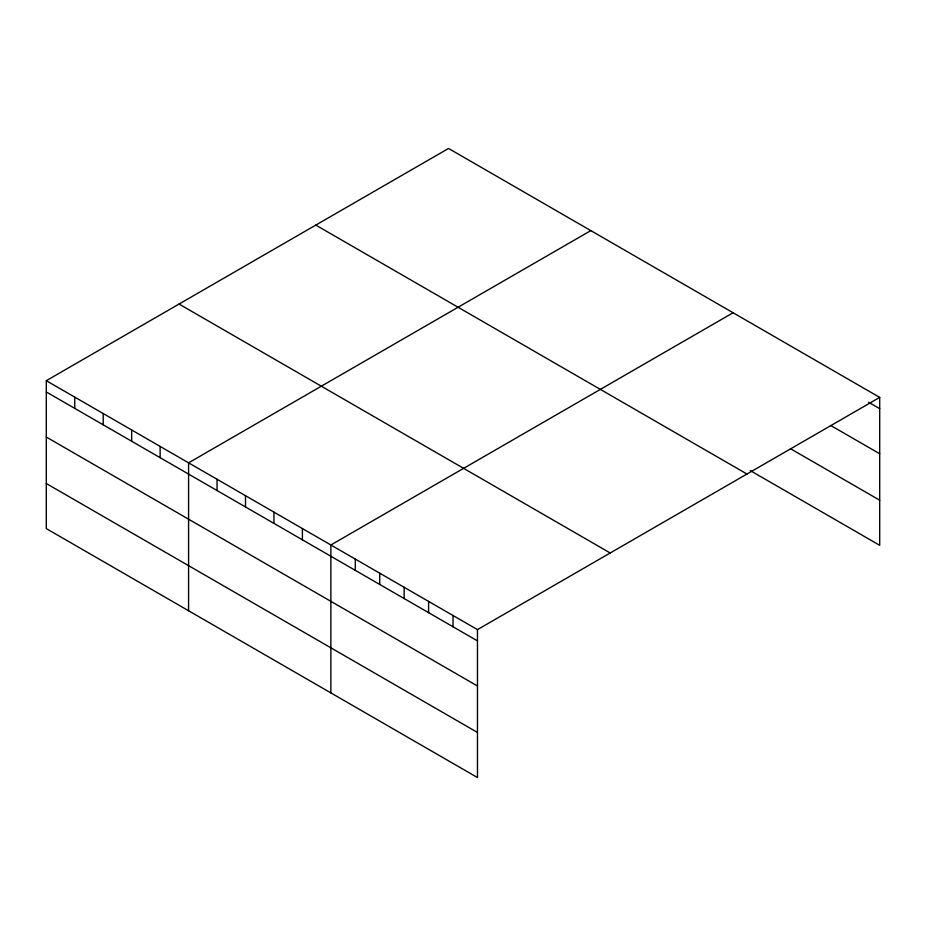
<?xml version="1.0" encoding="UTF-8"?>
<svg xmlns="http://www.w3.org/2000/svg" width="926" height="926" viewBox="0 0 926 926"><rect width="100%" height="100%" fill="white"/><g stroke="black" fill="none" stroke-linecap="round" stroke-linejoin="round"><path stroke-width="1.39" d="M46.3 380.69L477.469 629.622L477.469 777.539L46.3 528.607L46.3 380.69L448.531 148.461L879.7 397.393L879.7 545.31L750.21 470.547M590.823 230.609L188.58 462.838L188.58 610.755M733.103 312.756L330.871 544.986L330.871 692.903M477.469 629.622L879.7 397.393M868.704 402.312L879.7 408.655M830.83 425.543L879.7 453.752M790.526 448.728L879.7 500.214M315.801 225.099L746.958 474.031M179.042 304.052L610.199 552.984M46.3 391.953L477.469 640.885M46.3 437.049L477.469 685.981M46.3 483.511L477.469 732.443M453.034 615.512L453.034 626.775M428.599 601.414L428.599 612.676M404.164 587.304L404.164 598.566M379.729 573.194L379.729 584.456M355.306 559.096L355.306 570.358M302.408 528.561L302.408 539.823M273.957 512.124L273.957 523.387M245.494 495.699L245.494 506.962M217.043 479.263L217.043 490.525M160.129 446.413L160.129 457.675M131.666 429.977L131.666 441.239M103.214 413.552L103.214 424.814M74.751 397.115L74.751 408.378"/></g></svg>
